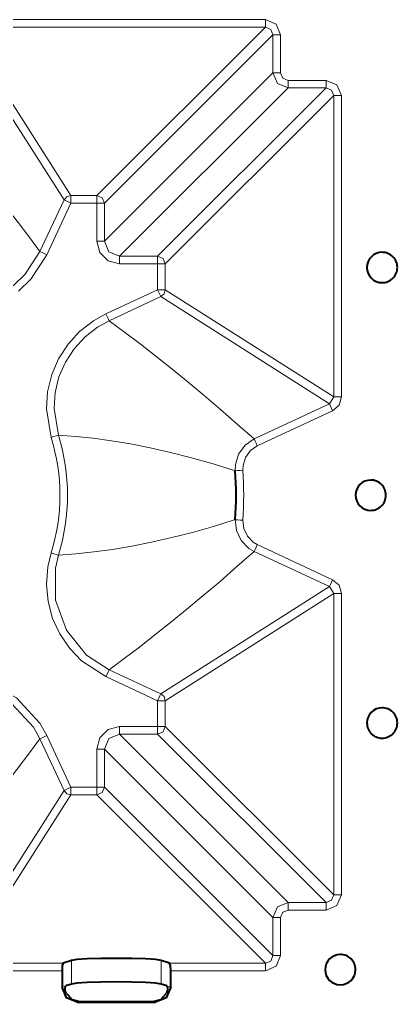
# Model space of a CAD drawing. Header units: millimetres. Extents: x 0 to 2941, y -405 to 1422.
# Drawn here: x 364.4 to 414.1, y 1136.4 to 1265.8 of the extents above; entities that cross this region are included whole.
import ezdxf

# ---------------------------------------------------------------- set-up
doc = ezdxf.new("R2010")
doc.units = ezdxf.units.MM
doc.layers.add('FINE', color=9, linetype='Continuous')
doc.layers.add('OUTLINE', color=7, linetype='Continuous')

msp = doc.modelspace()

# ---------------------------------------------------------------- linework, layer by layer
at = {"layer": 'FINE', "lineweight": 9}
for p, q in [((357.01, 1264.84), (371.13, 1242.66)), ((396.71, 1264.84), (357.01, 1264.84)), ((374.54, 1242.66), (396.71, 1264.84)), ((370.23, 1242.09), (356.1, 1264.26)), ((397.71, 1263.84), (375.54, 1241.67)), ((397.71, 1258.83), (397.71, 1263.84)), ((398.71, 1263.84), (398.71, 1258.83)), ((375.54, 1236.66), (397.71, 1258.83)), ((399.71, 1257.84), (404.71, 1257.84)), ((382.54, 1234.67), (404.71, 1256.84)), ((405.71, 1255.84), (383.54, 1233.67)), ((405.71, 1216.13), (405.71, 1255.84)), ((406.71, 1255.84), (406.71, 1216.13)), ((367.06, 1235.28), (370.23, 1242.09)), ((371.13, 1242.66), (374.54, 1242.66)), ((374.54, 1236.66), (374.54, 1241.67)), ((375.54, 1241.67), (375.54, 1236.66)), ((377.54, 1234.67), (382.54, 1234.67)), ((383.54, 1233.67), (383.54, 1230.26)), ((375.74, 1227.08), (382.54, 1230.26)), ((383.54, 1230.26), (405.71, 1216.13)), ((382.96, 1229.35), (376.16, 1226.18)), ((405.14, 1215.23), (382.96, 1229.35)), ((405.14, 1215.23), (405.71, 1216.13)), ((395.23, 1210.61), (405.14, 1215.23)), ((405.56, 1214.32), (395.65, 1209.7)), ((395.65, 1196.68), (405.56, 1192.06)), ((405.14, 1191.15), (395.23, 1195.77)), ((382.96, 1177.03), (405.14, 1191.15)), ((405.71, 1190.25), (405.14, 1191.15)), ((405.71, 1190.25), (383.54, 1176.12)), ((405.71, 1150.54), (405.71, 1190.25)), ((406.71, 1190.25), (406.71, 1150.54)), ((376.16, 1180.2), (382.96, 1177.03)), ((383.54, 1176.12), (383.54, 1172.71)), ((367.96, 1171.52), (371.13, 1164.71)), ((377.54, 1171.72), (399.71, 1149.54)), ((404.71, 1149.54), (382.54, 1171.72)), ((383.54, 1172.71), (405.71, 1150.54)), ((370.23, 1164.29), (367.06, 1171.1)), ((374.54, 1164.71), (374.54, 1169.72)), ((356.1, 1142.12), (370.23, 1164.29)), ((371.13, 1164.71), (374.54, 1164.71)), ((375.54, 1164.71), (397.71, 1142.54)), ((371.13, 1163.72), (357.01, 1141.54)), ((374.54, 1163.72), (371.13, 1163.72)), ((396.71, 1141.54), (374.54, 1163.72)), ((399.71, 1149.54), (404.71, 1149.54)), ((371.2, 1138.79), (371.2, 1141.9)), ((383.02, 1141.9), (383.02, 1138.79)), ((357.01, 1141.54), (370.12, 1141.54)), ((369.96, 1140.55), (357.01, 1140.55)), ((384.09, 1141.54), (396.71, 1141.54)), ((396.71, 1140.55), (384.26, 1140.55)), ((369.96, 1138.37), (370.44, 1138.53)), ((383.77, 1138.53), (384.26, 1138.37)), ((372.32, 1136.5), (371.97, 1136.39)), ((382.25, 1136.39), (381.89, 1136.5))]:
    msp.add_line(p, q, dxfattribs=at)
for points in [[(357.01, 1265.84), (396.71, 1265.84), (398.13, 1265.25), (398.71, 1263.84)], [(396.71, 1264.84), (396.71, 1265.15), (396.71, 1265.84)], [(397.71, 1263.84), (397.42, 1264.55), (396.71, 1264.84)], [(397.71, 1263.84), (398.02, 1263.84), (398.71, 1263.84)], [(397.71, 1258.83), (398.02, 1258.83), (398.71, 1258.83)], [(399.71, 1256.84), (398.3, 1257.42), (397.71, 1258.83)], [(398.71, 1258.83), (399, 1258.13), (399.71, 1257.84)], [(399.71, 1256.84), (399.71, 1257.15), (399.71, 1257.84)], [(404.71, 1256.84), (404.71, 1257.15), (404.71, 1257.84)], [(404.71, 1257.84), (406.13, 1257.25), (406.71, 1255.84)], [(405.71, 1255.84), (405.42, 1256.55), (404.71, 1256.84), (399.71, 1256.84), (377.54, 1234.67)], [(405.71, 1255.84), (406.02, 1255.84), (406.71, 1255.84)], [(351.48, 1254.36), (353.48, 1252.1), (355.41, 1249.87), (357.28, 1247.67), (359.09, 1245.51), (360.83, 1243.37), (362.48, 1241.3), (364.06, 1239.27), (365.59, 1237.26), (367.06, 1235.28)], [(374.54, 1241.67), (371.13, 1241.67), (367.96, 1234.86), (365.86, 1231.65), (364.24, 1230.09)], [(370.23, 1242.09), (370.6, 1242.51), (371.13, 1242.66)], [(370.23, 1242.09), (370.51, 1241.96), (371.13, 1241.67)], [(371.13, 1242.66), (371.13, 1242.35), (371.13, 1241.67)], [(374.54, 1242.66), (374.54, 1242.35), (374.54, 1241.67), (375.23, 1241.67), (375.54, 1241.67)], [(374.54, 1242.66), (375.25, 1242.37), (375.54, 1241.67)], [(377.54, 1233.67), (376.04, 1234.07), (374.94, 1235.16), (374.54, 1236.66)], [(374.54, 1236.66), (375.23, 1236.66), (375.54, 1236.66)], [(375.54, 1236.66), (376.12, 1235.25), (377.54, 1234.67)], [(351.97, 1228.61), (353.67, 1228.21), (355.75, 1228.04), (357.88, 1228.24), (359.89, 1228.77), (361.84, 1229.66), (363.57, 1230.83), (365.11, 1232.31), (367.06, 1235.28)], [(367.06, 1235.28), (367.14, 1235.25), (367.34, 1235.15), (367.63, 1235.02), (367.96, 1234.86)], [(377.54, 1233.67), (377.54, 1234.35), (377.54, 1234.67)], [(382.54, 1230.26), (382.54, 1233.67), (377.54, 1233.67)], [(382.54, 1233.67), (382.54, 1234.35), (382.54, 1234.67)], [(382.54, 1234.67), (383.25, 1234.37), (383.54, 1233.67)], [(382.54, 1233.67), (383.23, 1233.67), (383.54, 1233.67)], [(382.54, 1230.26), (382.83, 1229.63), (382.96, 1229.35)], [(382.54, 1230.26), (383.23, 1230.26), (383.54, 1230.26)], [(383.54, 1230.26), (383.38, 1229.72), (382.96, 1229.35)], [(368.53, 1210.8), (367.92, 1214.58), (368.07, 1216.83), (368.61, 1219.08), (369.49, 1221.15), (370.75, 1223.09), (372.26, 1224.75), (374.09, 1226.17), (375.74, 1227.08)], [(376.16, 1226.18), (374.63, 1225.33), (372.99, 1224.06), (371.54, 1222.48), (370.4, 1220.73), (369.56, 1218.77), (369.07, 1216.74), (368.92, 1214.6), (369.49, 1211.09)], [(375.74, 1227.08), (375.89, 1226.75), (376.03, 1226.46), (376.12, 1226.26), (376.16, 1226.18)], [(376.16, 1226.18), (378.17, 1224.69), (380.22, 1223.13), (382.29, 1221.51), (384.4, 1219.83), (386.54, 1218.08), (388.67, 1216.31), (390.82, 1214.47), (393.01, 1212.57), (395.23, 1210.61)], [(406.71, 1216.13), (406.4, 1215.06), (405.56, 1214.32)], [(405.71, 1216.13), (406.02, 1216.13), (406.71, 1216.13)], [(405.14, 1215.23), (405.27, 1214.94), (405.56, 1214.32)], [(368.53, 1210.8), (368.89, 1210.91), (369.19, 1211), (369.4, 1211.07), (369.49, 1211.09)], [(392.75, 1206.41), (389.85, 1207.31), (387.01, 1208.11), (384.25, 1208.81), (381.56, 1209.42), (378.95, 1209.94), (376.46, 1210.36), (374.05, 1210.69), (371.73, 1210.93), (369.49, 1211.09)], [(392.75, 1206.41), (392.78, 1207.23), (393.19, 1208.61), (394.04, 1209.78), (395.23, 1210.61)], [(395.23, 1210.61), (395.27, 1210.53), (395.36, 1210.33), (395.5, 1210.04), (395.65, 1209.7)], [(395.65, 1209.7), (394.74, 1209.07), (394.09, 1208.17), (393.77, 1207.1), (393.75, 1206.48)], [(392.75, 1206.41), (392.84, 1206.42), (393.06, 1206.44), (393.38, 1206.46), (393.75, 1206.48)], [(369.49, 1195.29), (371.77, 1195.45), (374.14, 1195.71), (376.59, 1196.05), (379.13, 1196.48), (381.75, 1197), (384.4, 1197.6), (387.11, 1198.3), (389.9, 1199.09), (392.75, 1199.97)], [(392.75, 1199.97), (392.84, 1199.96), (393.06, 1199.95), (393.38, 1199.92), (393.75, 1199.9)], [(395.23, 1195.77), (394.53, 1196.18), (393.52, 1197.22), (392.9, 1198.53), (392.75, 1199.97)], [(393.75, 1199.9), (393.86, 1198.79), (394.34, 1197.79), (395.12, 1196.99), (395.65, 1196.68)], [(395.23, 1195.77), (395.27, 1195.86), (395.36, 1196.05), (395.5, 1196.34), (395.65, 1196.68)], [(375.74, 1179.3), (372.53, 1181.39), (370.97, 1183.01), (369.66, 1184.93), (368.73, 1186.97), (368.13, 1189.2), (367.92, 1191.44), (368.1, 1193.75), (368.53, 1195.58)], [(368.53, 1195.58), (368.89, 1195.47), (369.19, 1195.38), (369.4, 1195.31), (369.49, 1195.29)], [(369.49, 1195.29), (369.09, 1193.59), (369.11, 1189.38), (370.53, 1185.41), (373.19, 1182.14), (376.16, 1180.2)], [(395.23, 1195.77), (392.97, 1193.78), (390.75, 1191.84), (388.55, 1189.97), (386.38, 1188.17), (384.25, 1186.43), (382.18, 1184.78), (380.14, 1183.19), (378.14, 1181.67), (376.16, 1180.2)], [(405.14, 1191.15), (405.27, 1191.44), (405.56, 1192.06)], [(405.56, 1192.06), (406.4, 1191.32), (406.71, 1190.25)], [(405.71, 1190.25), (406.02, 1190.25), (406.71, 1190.25)], [(351.67, 1178.72), (355.46, 1179.33), (359.96, 1178.65), (363.97, 1176.51), (367.05, 1173.17), (367.96, 1171.52)], [(375.74, 1179.3), (375.89, 1179.63), (376.03, 1179.92), (376.12, 1180.12), (376.16, 1180.2)], [(377.54, 1172.71), (382.54, 1172.71), (382.54, 1176.12), (375.74, 1179.3)], [(367.06, 1171.1), (366.21, 1172.62), (363.36, 1175.72), (359.64, 1177.7), (355.48, 1178.33), (351.97, 1177.77)], [(382.54, 1176.12), (382.83, 1176.75), (382.96, 1177.03)], [(382.96, 1177.03), (383.38, 1176.66), (383.54, 1176.12)], [(382.54, 1176.12), (383.23, 1176.12), (383.54, 1176.12)], [(367.96, 1171.52), (367.63, 1171.36), (367.34, 1171.23), (367.14, 1171.13), (367.06, 1171.1)], [(374.54, 1169.72), (374.94, 1171.22), (376.04, 1172.31), (377.54, 1172.71)], [(377.54, 1171.72), (376.12, 1171.13), (375.54, 1169.72)], [(377.54, 1172.71), (377.54, 1172.03), (377.54, 1171.72)], [(383.54, 1172.71), (383.25, 1172.01), (382.54, 1171.72), (377.54, 1171.72)], [(382.54, 1172.71), (382.54, 1172.03), (382.54, 1171.72)], [(382.54, 1172.71), (383.23, 1172.71), (383.54, 1172.71)], [(367.06, 1171.1), (365.56, 1169.08), (364.01, 1167.04), (362.39, 1164.96), (360.71, 1162.86), (358.96, 1160.72), (357.18, 1158.59), (355.35, 1156.43), (353.45, 1154.24), (351.48, 1152.02)], [(374.54, 1169.72), (375.23, 1169.72), (375.54, 1169.72)], [(397.71, 1142.54), (397.71, 1147.55), (375.54, 1169.72), (375.54, 1164.71)], [(371.13, 1164.71), (370.51, 1164.42), (370.23, 1164.29)], [(371.13, 1163.72), (370.6, 1163.87), (370.23, 1164.29)], [(371.13, 1164.71), (371.13, 1164.03), (371.13, 1163.72)], [(374.54, 1164.71), (374.54, 1164.03), (374.54, 1163.72)], [(374.54, 1164.71), (375.23, 1164.71), (375.54, 1164.71)], [(375.54, 1164.71), (375.25, 1164.01), (374.54, 1163.72)], [(397.71, 1147.55), (398.3, 1148.96), (399.71, 1149.54)], [(406.71, 1150.54), (406.13, 1149.13), (404.71, 1148.55), (399.71, 1148.55), (399, 1148.25), (398.71, 1147.55)], [(399.71, 1149.54), (399.71, 1149.23), (399.71, 1148.55)], [(404.71, 1149.54), (405.42, 1149.83), (405.71, 1150.54)], [(404.71, 1149.54), (404.71, 1149.23), (404.71, 1148.55)], [(405.71, 1150.54), (406.02, 1150.54), (406.71, 1150.54)], [(398.71, 1147.55), (398.71, 1142.54), (398.13, 1141.13), (396.71, 1140.55)], [(397.71, 1147.55), (398.02, 1147.55), (398.71, 1147.55)], [(396.71, 1141.54), (397.42, 1141.83), (397.71, 1142.54)], [(397.71, 1142.54), (398.02, 1142.54), (398.71, 1142.54)], [(396.71, 1141.54), (396.71, 1141.23), (396.71, 1140.55)]]:
    msp.add_lwpolyline(points, dxfattribs=at)
for points in [[(368.53, 1195.58, 0.151865), (368.53, 1210.8)], [(369.49, 1195.29, 0.151866), (369.49, 1211.09)], [(393.75, 1199.9, 0.033071), (393.75, 1206.48)]]:
    msp.add_lwpolyline(points, format="xyb", dxfattribs=at)
at = {"layer": 'OUTLINE', "lineweight": 40}
for p, q in [((371.2, 1141.9), (370.12, 1141.54)), ((384.09, 1141.54), (383.02, 1141.9)), ((369.96, 1140.55), (369.96, 1138.37)), ((384.26, 1138.37), (384.26, 1140.55)), ((370.44, 1138.53), (370.48, 1138.56)), ((371.2, 1138.79), (370.48, 1138.56)), ((383.74, 1138.56), (383.77, 1138.53)), ((371.97, 1136.39), (382.25, 1136.39))]:
    msp.add_line(p, q, dxfattribs=at)
for points in [[(414.07, 1233.19, 0.414226), (412.07, 1235.19, 0.414176), (410.07, 1233.19, 0.414201), (412.07, 1231.19, 0.414251)], [(408.57, 1203.19, 0.414176), (410.57, 1201.19, 0.414251), (412.57, 1203.19, 0.414226), (410.57, 1205.19, 0.414201)], [(410.07, 1173.19, 0.414226), (412.07, 1171.19, 0.414226), (414.07, 1173.19, 0.414226), (412.07, 1175.19, 0.414176)], [(404.57, 1140.69, 0.414201), (406.57, 1138.69, 0.414207), (408.57, 1140.69, 0.414245), (406.57, 1142.69, 0.414201)]]:
    msp.add_lwpolyline(points, format="xyb", close=True, dxfattribs=at)
msp.add_lwpolyline([(392.75, 1199.97, 0.033054), (392.75, 1206.41)], format="xyb", dxfattribs=at)
for points in [[(383.02, 1141.9), (382.3, 1142.01), (380.96, 1142.1), (379.16, 1142.16), (377.11, 1142.18), (375.06, 1142.16), (373.25, 1142.1), (371.91, 1142.01), (371.2, 1141.9)], [(370.12, 1141.54), (370, 1141.23), (369.96, 1140.55)], [(384.26, 1140.55), (384.21, 1141.23), (384.09, 1141.54)], [(371.97, 1136.39), (370.54, 1136.97), (369.96, 1138.37)], [(370.54, 1137.56), (370.43, 1137.83), (370.38, 1138.09), (370.38, 1138.31), (370.41, 1138.47), (370.44, 1138.53)], [(383.74, 1138.56), (383.02, 1138.79), (382.3, 1138.9), (380.96, 1138.99), (379.16, 1139.05), (377.11, 1139.07), (375.06, 1139.05), (373.25, 1138.99), (371.91, 1138.9), (371.2, 1138.79)], [(384.26, 1138.37), (383.67, 1136.97), (382.25, 1136.39)], [(383.77, 1138.53), (383.82, 1138.39), (383.84, 1138.16), (383.8, 1137.89), (383.71, 1137.63), (383.67, 1137.56)], [(370.54, 1137.56), (371.28, 1136.78), (372.32, 1136.5)], [(372.32, 1136.5), (381.89, 1136.5), (382.94, 1136.78), (383.67, 1137.56)]]:
    msp.add_lwpolyline(points, dxfattribs=at)

doc.saveas('drawing.dxf')
